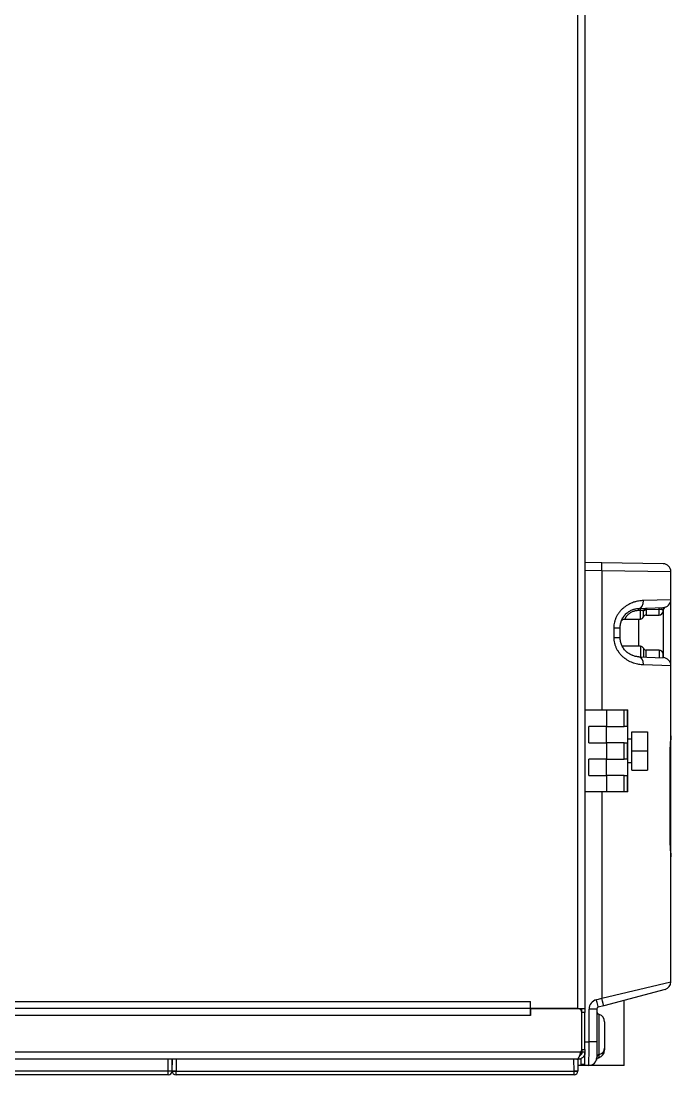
# Model space of a CAD drawing. Header units: millimetres. Extents: x -36 to 4467, y 2 to 3322.
# Drawn here: x 1748.8 to 1915.3, y 1397.3 to 1667.6 of the extents above; entities that cross this region are included whole.
import ezdxf

# ---------------------------------------------------------------- set-up
doc = ezdxf.new("R2010")
doc.units = ezdxf.units.MM

msp = doc.modelspace()

# ---------------------------------------------------------------- linework, layer by layer
for p, q in [((1893.27, 1906.07), (1893.27, 1414.35)), ((1891.47, 1414.35), (1891.47, 1904.94)), ((1897.59, 1528.72), (1893.27, 1528.8)), ((1913.31, 1528.45), (1897.59, 1528.72)), ((1893.27, 1526.8), (1897.59, 1526.72)), ((1897.59, 1526.72), (1915.27, 1526.45)), ((1897.59, 1526.72), (1897.59, 1490.95)), ((1915.27, 1519.23), (1915.27, 1526.45)), ((1915.27, 1519.23), (1908.25, 1519.01)), ((1915.27, 1502.41), (1915.27, 1519.23)), ((1907.1, 1517.01), (1913.34, 1517.23)), ((1912.27, 1516.72), (1908.94, 1516.63)), ((1912.27, 1515.3), (1912.27, 1516.72)), ((1913.27, 1516.3), (1913.27, 1516.4)), ((1913.34, 1516.77), (1913.34, 1504.36)), ((1907.1, 1507.3), (1907.1, 1514.28)), ((1908.94, 1515.3), (1912.27, 1515.3)), ((1900.65, 1512.01), (1902.27, 1512.01)), ((1900.65, 1512.01), (1900.65, 1509.58)), ((1902.27, 1509.58), (1902.27, 1512.01)), ((1900.65, 1509.58), (1902.27, 1509.58)), ((1907.52, 1507.3), (1902.84, 1507.3)), ((1907.52, 1507.3), (1907.52, 1504.57)), ((1908.23, 1506.8), (1908.23, 1504.54)), ((1912.27, 1506.3), (1908.94, 1506.3)), ((1908.94, 1504.52), (1908.94, 1506.3)), ((1912.27, 1506.3), (1912.27, 1504.4)), ((1907.1, 1504.58), (1913.34, 1504.36)), ((1913.27, 1504.37), (1913.27, 1505.3)), ((1908.25, 1502.58), (1915.27, 1502.37)), ((1915.27, 1484.34), (1915.27, 1502.37)), ((1893.27, 1490.95), (1898.77, 1490.95)), ((1898.77, 1490.95), (1903.27, 1490.95)), ((1898.77, 1490.95), (1898.77, 1486.75)), ((1903.27, 1490.95), (1904.08, 1490.95)), ((1903.27, 1486.75), (1903.27, 1490.95)), ((1904.08, 1490.95), (1904.27, 1490.95)), ((1904.08, 1490.95), (1904.08, 1486.75)), ((1904.27, 1469.95), (1904.27, 1490.95)), ((1894.27, 1482.55), (1894.27, 1486.75)), ((1898.77, 1486.75), (1894.27, 1486.75)), ((1898.77, 1486.75), (1903.27, 1486.75)), ((1898.77, 1482.55), (1898.77, 1486.75)), ((1904.08, 1486.75), (1903.27, 1486.75)), ((1905.27, 1485.34), (1909.27, 1485.34)), ((1905.27, 1480.45), (1905.27, 1485.34)), ((1909.27, 1485.34), (1909.27, 1480.45)), ((1915.27, 1479.7), (1915.27, 1484.34)), ((1894.27, 1482.55), (1898.77, 1482.55)), ((1903.27, 1482.55), (1898.77, 1482.55)), ((1898.77, 1482.55), (1898.77, 1478.35)), ((1903.27, 1478.35), (1903.27, 1482.55)), ((1903.27, 1482.55), (1904.08, 1482.55)), ((1904.08, 1482.55), (1904.08, 1478.35)), ((1905.27, 1483.45), (1904.27, 1483.45)), ((1905.27, 1475.55), (1905.27, 1480.45)), ((1905.27, 1480.45), (1909.27, 1480.45)), ((1909.27, 1480.45), (1909.27, 1475.55)), ((1915.1, 1479.69), (1915.05, 1479.69)), ((1915.05, 1479.69), (1915.05, 1457.9)), ((1915.1, 1457.9), (1915.1, 1479.69)), ((1915.27, 1457.9), (1915.27, 1479.7)), ((1898.77, 1478.35), (1894.27, 1478.35)), ((1894.27, 1474.15), (1894.27, 1478.35)), ((1898.77, 1478.35), (1903.27, 1478.35)), ((1898.77, 1474.15), (1898.77, 1478.35)), ((1904.08, 1478.35), (1903.27, 1478.35)), ((1904.27, 1477.45), (1905.27, 1477.45)), ((1894.27, 1474.15), (1898.77, 1474.15)), ((1898.77, 1474.15), (1898.77, 1469.95)), ((1903.27, 1474.15), (1898.77, 1474.15)), ((1903.27, 1469.95), (1903.27, 1474.15)), ((1903.27, 1474.15), (1904.08, 1474.15)), ((1904.08, 1474.15), (1904.08, 1469.95)), ((1905.27, 1475.55), (1909.27, 1475.55)), ((1898.77, 1469.95), (1893.27, 1469.95)), ((1897.59, 1469.95), (1897.59, 1417.01)), ((1903.27, 1469.95), (1898.77, 1469.95)), ((1904.08, 1469.95), (1903.27, 1469.95)), ((1904.27, 1469.95), (1904.08, 1469.95)), ((1915.1, 1457.9), (1915.05, 1457.9)), ((1915.27, 1453.25), (1915.27, 1457.9)), ((1915.27, 1421.23), (1915.27, 1453.25)), ((1897.59, 1417.01), (1915.27, 1421.23)), ((1913.79, 1419.29), (1898.07, 1415.08)), ((1896.16, 1416.63), (1897.59, 1417.01)), ((1903.27, 1399.8), (1903.27, 1416.48)), ((1879.27, 1414.35), (1279.27, 1414.35)), ((1879.27, 1414.35), (1280.07, 1414.35)), ((1281.12, 1416.15), (1879.27, 1416.15)), ((1879.27, 1414.35), (1879.27, 1416.15)), ((1879.27, 1416.15), (1879.27, 1416.15)), ((1879.27, 1414.35), (1879.27, 1416.15)), ((1891.47, 1414.35), (1879.27, 1414.35)), ((1879.27, 1414.35), (1879.27, 1412.55)), ((1879.27, 1412.55), (1879.27, 1414.35)), ((1879.27, 1414.35), (1891.47, 1414.35)), ((1891.47, 1414.35), (1893.27, 1414.35)), ((1892.47, 1413.35), (1892.47, 1414.35)), ((1893.27, 1414.35), (1893.27, 1413.35)), ((1896.27, 1414.22), (1894.31, 1414.22)), ((1894.31, 1405.8), (1894.31, 1414.22)), ((1896.27, 1414.22), (1896.27, 1405.8)), ((1898.07, 1415.08), (1896.64, 1414.7)), ((1879.27, 1412.55), (1279.27, 1412.55)), ((1879.27, 1412.55), (1879.27, 1412.55)), ((1892.47, 1403.87), (1892.47, 1413.35)), ((1893.27, 1413.35), (1892.47, 1413.35)), ((1892.47, 1403.87), (1892.47, 1413.35)), ((1893.27, 1403.87), (1893.27, 1413.35)), ((1896.94, 1402.59), (1896.94, 1412.85)), ((1898.27, 1410.97), (1898.27, 1404.19)), ((1893.27, 1405.8), (1894.31, 1405.8)), ((1896.27, 1405.8), (1894.31, 1405.8)), ((1896.27, 1405.8), (1896.27, 1401.8)), ((1892.13, 1403.15), (1279.27, 1403.15)), ((1892.47, 1403.87), (1892.13, 1403.15)), ((1892.27, 1402.58), (1892.27, 1403.28)), ((1892.47, 1404.06), (1892.47, 1404.15)), ((1892.47, 1404.15), (1892.47, 1404.15)), ((1892.47, 1403.87), (1892.47, 1403.15)), ((1892.47, 1403.87), (1893.27, 1403.87)), ((1893.27, 1403.87), (1893.27, 1403.15)), ((1893.27, 1399.8), (1893.27, 1403.11)), ((1891.22, 1401.35), (1279.27, 1401.35)), ((1786.47, 1401.35), (1279.28, 1401.35)), ((1786.47, 1398.35), (1786.47, 1401.35)), ((1787.47, 1398.35), (1787.52, 1401.35)), ((1787.47, 1398.35), (1787.47, 1401.35)), ((1788.52, 1401.35), (1788.47, 1398.35)), ((1890.47, 1398.35), (1890.42, 1401.35)), ((1891.22, 1401.35), (1891.47, 1401.35)), ((1891.25, 1401.35), (1891.22, 1401.35)), ((1891.42, 1401.35), (1891.47, 1398.35)), ((1891.47, 1401.35), (1891.47, 1401.55)), ((1891.47, 1401.35), (1891.47, 1398.35)), ((1892.27, 1400.05), (1892.27, 1401.54)), ((1892.88, 1402.05), (1893.27, 1402.05)), ((1786.47, 1398.35), (1260.47, 1398.35)), ((1787.47, 1398.35), (1786.47, 1398.35)), ((1786.47, 1397.35), (1786.47, 1398.35)), ((1787.47, 1398.35), (1788.47, 1398.35)), ((1788.47, 1397.35), (1788.47, 1398.35)), ((1788.47, 1398.35), (1788.47, 1398.35)), ((1788.47, 1398.35), (1890.47, 1398.35)), ((1890.47, 1398.35), (1891.47, 1398.35)), ((1890.47, 1397.35), (1890.47, 1398.35)), ((1890.47, 1398.35), (1890.47, 1398.35)), ((1893.27, 1399.8), (1891.47, 1399.8)), ((1893.27, 1400.05), (1892.27, 1400.05)), ((1894.27, 1399.8), (1893.27, 1399.8)), ((1903.27, 1399.8), (1894.39, 1399.8)), ((1786.47, 1397.35), (1260.47, 1397.35)), ((1890.47, 1397.35), (1788.47, 1397.35))]:
    msp.add_line(p, q)
for centre, radius, start, end in [((1913.27, 1526.45), 2, 0, 89), ((1913.27, 1519.23), 2, 272, 0), ((1914.27, 1516.4), 1, 109.4712, 180), ((1908.94, 1514.55), 0.75, 90.34, 158.6873), ((1912.27, 1516.3), 1, 270, 0), ((1907.52, 1506.55), 0.75, 19.4712, 90), ((1908.94, 1507.05), 0.75, 199.4712, 270), ((1912.27, 1505.3), 1, 0, 90), ((1913.27, 1502.37), 2, 0, 88), ((1913.27, 1421.23), 2, 285, 0), ((1896.81, 1414.22), 2.5, 105, 180), ((1891.47, 1413.35), 1, 0, 90), ((1896.77, 1414.22), 0.5, 105, 180), ((1897.27, 1413.8), 1, 180, 250.5288), ((1896.27, 1410.97), 2, 0, 70.5288), ((1891.47, 1403.76), 1, 307.6985, 323.1288), ((1890.47, 1404.15), 2, 326.1164, 350.6344), ((1894.27, 1401.8), 2, 270, 0), ((1786.47, 1398.35), 1, 270, 0), ((1788.47, 1398.35), 1, 180, 270), ((1890.47, 1398.35), 1, 270, 0), ((1890.47, 1398.35), 1, 270, 0)]:
    msp.add_arc(centre, radius, start, end)
at = {"extrusion": (-1.23267e-06, -3.48653e-06, 1)}
msp.add_arc((1897.1, 1400.8, -0.01), 1, 106.099, 157.7701, dxfattribs=at)
for centre, major_axis, ratio, start_param, end_param in [((1897.55, 1526.72), (-0.03, -2), 0.01745, 1.571101, 3.141593), ((1907.03, 1519.01), (-0.07, 2), 0.609498, 3.141593, 4.691108), ((1907.13, 1516.01), (-0.035, 0.999), 0.017803, 5.186658, 6.283185), ((1907.52, 1516.03), (-0.035, 0.999), 0.017802, 5.183595, 6.283185), ((1912.27, 1516.19), (0.035, -0.999), 0.021599, 2.124713, 3.141593), ((1913.38, 1516.23), (0.035, -0.999), 0.613961, 3.141593, 4.201672), ((1907.52, 1515.05), (-0.748, -0.057), 1, 1.493716, 2.761407), ((1907.03, 1502.58), (-0.07, -2), 0.609498, 1.592077, 3.141593), ((1896.13, 1416.63), (0.52, -1.93), 0.016858, 0, 1.566279), ((1897.55, 1417.01), (0.52, -1.93), 0.016858, 0, 1.566279), ((1894.27, 1405.8), (0, 6), 0.005817, 3.141593, 4.712389), ((1896.27, 1403.68), (2, 0), 1, 4.992851, 6.283162), ((1896.27, 1404.19), (2, 0), 0.846154, 5.052226, 6.283185), ((1897.27, 1401.8), (-1, 0), 0.84617, 5.052231, 6.28319), ((1788.47, 1398.34), (-1, 0.009), 0.008726, 4.712617, 6.283109), ((1890.47, 1398.34), (1, 0.009), 0.008726, 0.000076, 1.570568)]:
    msp.add_ellipse(centre, major_axis=major_axis, ratio=ratio, start_param=start_param, end_param=end_param)
for points, knots in [([(1908.25, 1519.01), (1908.05, 1519), (1907.84, 1518.99), (1907.43, 1518.95), (1907.22, 1518.92), (1906.8, 1518.85), (1906.59, 1518.8), (1906.27, 1518.72), (1906.16, 1518.69), (1905.94, 1518.63), (1905.84, 1518.6), (1905.51, 1518.49), (1905.3, 1518.41), (1904.88, 1518.22), (1904.67, 1518.12), (1904.26, 1517.9), (1904.05, 1517.78), (1903.75, 1517.58), (1903.65, 1517.51), (1903.45, 1517.37), (1903.35, 1517.3), (1903.06, 1517.07), (1902.88, 1516.9), (1902.61, 1516.64), (1902.53, 1516.56), (1902.4, 1516.42), (1902.36, 1516.37), (1902.28, 1516.28), (1902.23, 1516.23), (1902.03, 1515.99), (1901.88, 1515.79), (1901.61, 1515.37), (1901.48, 1515.16), (1901.31, 1514.82), (1901.25, 1514.71), (1901.18, 1514.54), (1901.14, 1514.45), (1901.1, 1514.36), (1901.08, 1514.3), (1901.07, 1514.27), (1900.97, 1514), (1900.89, 1513.76), (1900.77, 1513.27), (1900.72, 1513.02), (1900.66, 1512.52), (1900.65, 1512.27), (1900.65, 1512.01)], [0, 0, 0, 0, 0.0625, 0.0625, 0.125, 0.125, 0.1875, 0.1875, 0.21875, 0.21875, 0.25, 0.25, 0.3125, 0.3125, 0.375, 0.375, 0.4375, 0.4375, 0.46875, 0.46875, 0.5, 0.5, 0.5625, 0.5625, 0.59375, 0.59375, 0.609375, 0.609375, 0.625, 0.625, 0.6875, 0.6875, 0.75, 0.75, 0.78125, 0.78125, 0.796875, 0.804688, 0.804688, 0.8125, 0.8125, 0.875, 0.875, 0.9375, 0.9375, 1, 1, 1, 1]), ([(1902.27, 1512.01), (1902.27, 1512.1), (1902.27, 1512.19), (1902.28, 1512.37), (1902.29, 1512.46), (1902.32, 1512.73), (1902.35, 1512.9), (1902.42, 1513.25), (1902.47, 1513.42), (1902.54, 1513.63), (1902.55, 1513.67), (1902.58, 1513.76), (1902.63, 1513.88), (1902.68, 1514), (1902.79, 1514.24), (1902.87, 1514.4), (1903.05, 1514.7), (1903.15, 1514.84), (1903.27, 1515.02), (1903.3, 1515.05), (1903.35, 1515.12), (1903.44, 1515.22), (1903.52, 1515.32), (1903.69, 1515.51), (1903.81, 1515.63), (1903.97, 1515.77), (1904, 1515.8), (1904.07, 1515.85), (1904.1, 1515.88), (1904.19, 1515.96), (1904.26, 1516.01), (1904.46, 1516.15), (1904.59, 1516.24), (1904.86, 1516.4), (1904.99, 1516.47), (1905.26, 1516.6), (1905.4, 1516.65), (1905.61, 1516.73), (1905.68, 1516.75), (1905.81, 1516.8), (1905.88, 1516.82), (1906.08, 1516.87), (1906.21, 1516.9), (1906.47, 1516.95), (1906.6, 1516.97), (1906.85, 1517), (1906.98, 1517.01), (1907.1, 1517.01)], [0, 0, 0, 0, 0.03125, 0.03125, 0.0625, 0.0625, 0.125, 0.125, 0.1875, 0.1875, 0.203125, 0.203125, 0.21875, 0.25, 0.25, 0.3125, 0.3125, 0.375, 0.375, 0.390625, 0.390625, 0.40625, 0.4375, 0.4375, 0.5, 0.5, 0.515625, 0.515625, 0.53125, 0.53125, 0.5625, 0.5625, 0.625, 0.625, 0.6875, 0.6875, 0.75, 0.75, 0.78125, 0.78125, 0.8125, 0.8125, 0.875, 0.875, 0.9375, 0.9375, 1, 1, 1, 1]), ([(1907.13, 1516.47), (1907, 1516.47), (1906.86, 1516.46), (1906.6, 1516.43), (1906.47, 1516.41), (1906.2, 1516.36), (1906.07, 1516.33), (1905.91, 1516.28), (1905.88, 1516.27), (1905.82, 1516.25), (1905.79, 1516.24), (1905.69, 1516.21), (1905.63, 1516.19), (1905.44, 1516.12), (1905.33, 1516.07), (1905.09, 1515.96), (1904.98, 1515.9), (1904.85, 1515.82), (1904.82, 1515.8), (1904.77, 1515.77), (1904.69, 1515.72), (1904.62, 1515.66), (1904.47, 1515.56), (1904.38, 1515.49), (1904.26, 1515.38), (1904.22, 1515.34), (1904.16, 1515.28), (1904.14, 1515.26), (1904.11, 1515.23), (1904.02, 1515.14), (1903.94, 1515.05), (1903.86, 1514.94), (1903.83, 1514.91), (1903.79, 1514.84), (1903.77, 1514.81), (1903.7, 1514.72), (1903.67, 1514.66), (1903.61, 1514.56), (1903.58, 1514.51), (1903.56, 1514.46), (1903.55, 1514.45), (1903.55, 1514.44), (1903.54, 1514.43), (1903.53, 1514.4), (1903.52, 1514.39), (1903.5, 1514.35), (1903.49, 1514.33), (1903.48, 1514.3), (1903.48, 1514.29), (1903.48, 1514.29)], [0, 0, 0, 0, 0.062687, 0.062687, 0.125374, 0.125374, 0.188061, 0.188061, 0.203733, 0.203733, 0.219405, 0.219405, 0.250748, 0.250748, 0.313435, 0.313435, 0.376122, 0.376122, 0.391794, 0.391794, 0.407466, 0.438809, 0.438809, 0.501496, 0.501496, 0.53284, 0.53284, 0.548512, 0.548512, 0.564183, 0.62687, 0.62687, 0.658214, 0.658214, 0.689557, 0.689557, 0.752244, 0.752244, 0.814931, 0.814931, 0.830603, 0.830603, 0.846275, 0.846275, 0.877618, 0.877618, 0.940305, 0.940305, 1, 1, 1, 1]), ([(1907.52, 1514.3), (1907.52, 1514.3), (1907.52, 1514.31), (1907.52, 1514.36), (1907.52, 1514.4), (1907.52, 1514.46), (1907.52, 1514.47), (1907.52, 1514.5), (1907.52, 1514.52), (1907.52, 1514.56), (1907.52, 1514.6), (1907.52, 1514.71), (1907.52, 1514.79), (1907.52, 1514.93), (1907.52, 1514.98), (1907.52, 1515.06), (1907.52, 1515.09), (1907.52, 1515.15), (1907.52, 1515.17), (1907.52, 1515.32), (1907.52, 1515.45), (1907.52, 1515.71), (1907.52, 1515.86), (1907.52, 1516.04), (1907.52, 1516.08), (1907.52, 1516.16), (1907.52, 1516.2), (1907.52, 1516.32), (1907.52, 1516.4), (1907.52, 1516.48)], [0, 0, 0, 0, 0.124585, 0.124585, 0.249644, 0.249644, 0.280909, 0.280909, 0.312174, 0.312174, 0.374703, 0.374703, 0.499763, 0.499763, 0.562292, 0.562292, 0.593557, 0.593557, 0.624822, 0.624822, 0.749881, 0.749881, 0.874941, 0.874941, 0.906205, 0.906205, 0.93747, 0.93747, 1, 1, 1, 1]), ([(1908.23, 1516.28), (1908.22, 1516.29), (1908.21, 1516.31), (1908.18, 1516.34), (1908.17, 1516.35), (1908.14, 1516.37), (1908.13, 1516.38), (1908.11, 1516.39), (1908.1, 1516.4), (1908.07, 1516.42), (1908.04, 1516.43), (1907.99, 1516.44), (1907.98, 1516.45), (1907.95, 1516.45), (1907.93, 1516.46), (1907.87, 1516.47), (1907.83, 1516.47), (1907.78, 1516.48), (1907.77, 1516.48), (1907.75, 1516.48), (1907.74, 1516.48), (1907.71, 1516.48), (1907.66, 1516.48), (1907.62, 1516.48), (1907.58, 1516.48), (1907.57, 1516.48), (1907.55, 1516.48), (1907.53, 1516.48), (1907.52, 1516.48)], [0, 0, 0, 0, 0.125, 0.125, 0.25, 0.25, 0.3125, 0.3125, 0.375, 0.375, 0.5, 0.5, 0.5625, 0.5625, 0.625, 0.625, 0.75, 0.75, 0.78125, 0.78125, 0.8125, 0.8125, 0.875, 0.9375, 0.9375, 0.96875, 0.96875, 1, 1, 1, 1]), ([(1908.23, 1516.28), (1908.24, 1516.34), (1908.25, 1516.39), (1908.29, 1516.51), (1908.32, 1516.56), (1908.34, 1516.61)], [0, 0, 0, 0, 0.5, 0.5, 1, 1, 1, 1]), ([(1908.91, 1516.56), (1908.84, 1516.56), (1908.76, 1516.55), (1908.62, 1516.53), (1908.55, 1516.51), (1908.43, 1516.46), (1908.38, 1516.42), (1908.29, 1516.36), (1908.25, 1516.32), (1908.23, 1516.28)], [0, 0, 0, 0, 0.25, 0.25, 0.5, 0.5, 0.75, 0.75, 1, 1, 1, 1]), ([(1908.34, 1516.61), (1908.36, 1516.65), (1908.41, 1516.71), (1908.46, 1516.77), (1908.5, 1516.82), (1908.51, 1516.83), (1908.54, 1516.86), (1908.55, 1516.87), (1908.6, 1516.91), (1908.66, 1516.95), (1908.72, 1516.99), (1908.77, 1517.01), (1908.79, 1517.02), (1908.83, 1517.03), (1908.84, 1517.04), (1908.89, 1517.05), (1908.93, 1517.06), (1908.98, 1517.07), (1909.01, 1517.08), (1909.03, 1517.08), (1909.05, 1517.08), (1909.06, 1517.08), (1909.07, 1517.08)], [0, 0, 0, 0, 0.125, 0.25, 0.25, 0.3125, 0.3125, 0.375, 0.375, 0.5, 0.625, 0.625, 0.6875, 0.6875, 0.75, 0.75, 0.875, 0.875, 0.9375, 0.96875, 0.96875, 1, 1, 1, 1]), ([(1908.34, 1516.61), (1908.37, 1516.63), (1908.41, 1516.65), (1908.5, 1516.67), (1908.54, 1516.68), (1908.65, 1516.68), (1908.7, 1516.68), (1908.82, 1516.67), (1908.88, 1516.65), (1908.94, 1516.64)], [0, 0, 0, 0, 0.25, 0.25, 0.5, 0.5, 0.75, 0.75, 1, 1, 1, 1]), ([(1908.94, 1516.65), (1908.94, 1516.65), (1908.93, 1516.65), (1908.93, 1516.65), (1908.92, 1516.65), (1908.91, 1516.64), (1908.91, 1516.64), (1908.9, 1516.63), (1908.89, 1516.63), (1908.88, 1516.62), (1908.88, 1516.62), (1908.88, 1516.61), (1908.88, 1516.61), (1908.87, 1516.6), (1908.87, 1516.6), (1908.87, 1516.58), (1908.87, 1516.58), (1908.88, 1516.57), (1908.88, 1516.56), (1908.89, 1516.55), (1908.9, 1516.55), (1908.9, 1516.55)], [0, 0, 0, 0, 0.0625, 0.0625, 0.125, 0.125, 0.25, 0.25, 0.375, 0.375, 0.4375, 0.4375, 0.5, 0.5, 0.625, 0.625, 0.75, 0.75, 0.875, 0.875, 1, 1, 1, 1]), ([(1908.94, 1516.56), (1908.94, 1516.46), (1908.94, 1516.36), (1908.94, 1516.19), (1908.94, 1516.11), (1908.94, 1515.99), (1908.94, 1515.95), (1908.94, 1515.9), (1908.94, 1515.88), (1908.94, 1515.84), (1908.94, 1515.83), (1908.94, 1515.74), (1908.94, 1515.68), (1908.94, 1515.57), (1908.94, 1515.53), (1908.94, 1515.46), (1908.94, 1515.45), (1908.94, 1515.42), (1908.94, 1515.41), (1908.94, 1515.39), (1908.94, 1515.39), (1908.94, 1515.35), (1908.94, 1515.31), (1908.94, 1515.3), (1908.94, 1515.3)], [0, 0, 0, 0, 0.125375, 0.125375, 0.25075, 0.25075, 0.313438, 0.313438, 0.344782, 0.344782, 0.376125, 0.376125, 0.501501, 0.501501, 0.626876, 0.626876, 0.689563, 0.689563, 0.720907, 0.720907, 0.752251, 0.752251, 0.877626, 1, 1, 1, 1]), ([(1909.07, 1517.08), (1909.07, 1517.08), (1909.07, 1517.08), (1909.06, 1517.08), (1909.06, 1517.08), (1909.06, 1517.08), (1909.05, 1517.07), (1909.04, 1517.07), (1909.03, 1517.05), (1909.02, 1517.03), (1909.01, 1517), (1909.01, 1516.98), (1909, 1516.95), (1909, 1516.94), (1908.99, 1516.92), (1908.99, 1516.91), (1908.98, 1516.88), (1908.98, 1516.85), (1908.97, 1516.8), (1908.97, 1516.77), (1908.96, 1516.7), (1908.96, 1516.67), (1908.95, 1516.64)], [0, 0, 0, 0, 0.03125, 0.03125, 0.0625, 0.0625, 0.125, 0.125, 0.25, 0.375, 0.375, 0.5, 0.5, 0.5625, 0.5625, 0.625, 0.625, 0.75, 0.75, 0.875, 0.875, 1, 1, 1, 1]), ([(1912.82, 1516.7), (1912.79, 1516.71), (1912.75, 1516.71), (1912.68, 1516.72), (1912.66, 1516.72), (1912.62, 1516.72), (1912.59, 1516.72), (1912.52, 1516.72), (1912.47, 1516.72), (1912.4, 1516.72), (1912.37, 1516.72), (1912.32, 1516.72), (1912.3, 1516.72), (1912.27, 1516.72)], [0, 0, 0, 0, 0.25, 0.25, 0.375, 0.375, 0.5, 0.5, 0.75, 0.75, 0.875, 0.875, 1, 1, 1, 1]), ([(1913.27, 1516.4), (1913.27, 1516.41), (1913.27, 1516.43), (1913.27, 1516.46), (1913.27, 1516.47), (1913.26, 1516.51), (1913.26, 1516.52), (1913.25, 1516.55), (1913.25, 1516.56), (1913.24, 1516.57), (1913.23, 1516.58), (1913.22, 1516.61), (1913.2, 1516.62), (1913.16, 1516.64), (1913.13, 1516.65), (1913.08, 1516.66), (1913.07, 1516.67), (1913.03, 1516.67), (1913, 1516.68), (1912.97, 1516.68), (1912.96, 1516.68), (1912.93, 1516.69), (1912.89, 1516.69), (1912.85, 1516.7), (1912.82, 1516.7)], [0, 0, 0, 0, 0.125, 0.125, 0.25, 0.25, 0.375, 0.375, 0.4375, 0.4375, 0.5, 0.5, 0.625, 0.625, 0.75, 0.75, 0.8125, 0.8125, 0.875, 0.875, 0.90625, 0.90625, 0.9375, 1, 1, 1, 1]), ([(1902.54, 1513.62), (1902.54, 1513.61), (1902.54, 1513.61), (1902.54, 1513.62), (1902.54, 1513.62), (1902.54, 1513.62), (1902.54, 1513.63), (1902.55, 1513.66), (1902.57, 1513.72), (1902.63, 1513.82), (1902.75, 1513.99), (1902.96, 1514.17), (1903.23, 1514.28), (1903.41, 1514.28), (1903.48, 1514.28)], [0, 0, 0, 0, 0.031198, 0.058498, 0.067184, 0.072692, 0.078691, 0.093906, 0.133172, 0.216439, 0.363439, 0.59018, 0.842538, 1, 1, 1, 1]), ([(1908.23, 1514.8), (1908.23, 1514.8), (1908.23, 1514.81), (1908.23, 1514.86), (1908.23, 1514.9), (1908.23, 1514.91), (1908.23, 1514.93), (1908.23, 1514.94), (1908.23, 1514.97), (1908.23, 1515), (1908.23, 1515.07), (1908.23, 1515.12), (1908.23, 1515.25), (1908.23, 1515.32), (1908.23, 1515.42), (1908.23, 1515.44), (1908.23, 1515.48), (1908.23, 1515.5), (1908.23, 1515.57), (1908.23, 1515.61), (1908.23, 1515.75), (1908.23, 1515.85), (1908.23, 1516.05), (1908.23, 1516.16), (1908.23, 1516.28)], [0, 0, 0, 0, 0.119994, 0.245709, 0.245709, 0.277138, 0.277138, 0.308566, 0.308566, 0.371424, 0.371424, 0.497139, 0.497139, 0.622854, 0.622854, 0.654283, 0.654283, 0.685712, 0.685712, 0.74857, 0.74857, 0.874285, 0.874285, 1, 1, 1, 1]), ([(1900.65, 1509.58), (1900.65, 1509.32), (1900.66, 1509.07), (1900.73, 1508.57), (1900.77, 1508.32), (1900.84, 1508.04), (1900.85, 1508.01), (1900.86, 1507.95), (1900.87, 1507.92), (1900.9, 1507.82), (1900.95, 1507.64), (1901.02, 1507.46), (1901.15, 1507.11), (1901.25, 1506.88), (1901.48, 1506.44), (1901.61, 1506.22), (1901.78, 1505.96), (1901.82, 1505.91), (1901.87, 1505.83), (1901.89, 1505.8), (1901.93, 1505.75), (1902.02, 1505.63), (1902.12, 1505.5), (1902.36, 1505.22), (1902.53, 1505.04), (1902.88, 1504.69), (1903.06, 1504.53), (1903.3, 1504.34), (1903.35, 1504.3), (1903.45, 1504.23), (1903.5, 1504.19), (1903.65, 1504.08), (1903.75, 1504.01), (1904.05, 1503.82), (1904.25, 1503.69), (1904.67, 1503.47), (1904.88, 1503.37), (1905.19, 1503.23), (1905.35, 1503.17), (1905.52, 1503.11), (1905.62, 1503.07), (1905.68, 1503.05), (1905.95, 1502.96), (1906.16, 1502.9), (1906.59, 1502.79), (1906.8, 1502.75), (1907.22, 1502.67), (1907.43, 1502.65), (1907.74, 1502.61), (1907.84, 1502.61), (1908.05, 1502.59), (1908.15, 1502.59), (1908.25, 1502.58)], [0, 0, 0, 0, 0.0625, 0.0625, 0.125, 0.125, 0.132813, 0.132813, 0.140625, 0.140625, 0.15625, 0.1875, 0.1875, 0.25, 0.25, 0.3125, 0.3125, 0.328125, 0.328125, 0.335938, 0.335938, 0.34375, 0.375, 0.375, 0.4375, 0.4375, 0.5, 0.5, 0.515625, 0.515625, 0.53125, 0.53125, 0.5625, 0.5625, 0.625, 0.625, 0.6875, 0.6875, 0.71875, 0.734375, 0.734375, 0.75, 0.75, 0.8125, 0.8125, 0.875, 0.875, 0.9375, 0.9375, 0.96875, 0.96875, 1, 1, 1, 1]), ([(1907.1, 1504.58), (1907.04, 1504.58), (1906.98, 1504.59), (1906.85, 1504.6), (1906.79, 1504.6), (1906.6, 1504.62), (1906.47, 1504.64), (1906.21, 1504.69), (1906.08, 1504.72), (1905.81, 1504.8), (1905.68, 1504.84), (1905.51, 1504.9), (1905.47, 1504.92), (1905.4, 1504.94), (1905.37, 1504.96), (1905.26, 1505), (1905.2, 1505.03), (1904.99, 1505.13), (1904.86, 1505.2), (1904.59, 1505.36), (1904.45, 1505.45), (1904.26, 1505.59), (1904.19, 1505.64), (1904.1, 1505.72), (1904.06, 1505.74), (1904, 1505.8), (1903.84, 1505.94), (1903.69, 1506.08), (1903.46, 1506.34), (1903.36, 1506.47), (1903.2, 1506.68), (1903.15, 1506.75), (1903.08, 1506.86), (1903.05, 1506.89), (1903.01, 1506.97), (1902.99, 1507.01), (1902.87, 1507.2), (1902.79, 1507.35), (1902.65, 1507.67), (1902.58, 1507.83), (1902.5, 1508.09), (1902.47, 1508.17), (1902.44, 1508.3), (1902.43, 1508.34), (1902.41, 1508.43), (1902.4, 1508.47), (1902.35, 1508.69), (1902.32, 1508.87), (1902.28, 1509.22), (1902.27, 1509.4), (1902.27, 1509.58)], [0, 0, 0, 0, 0.03125, 0.03125, 0.0625, 0.0625, 0.125, 0.125, 0.1875, 0.1875, 0.25, 0.25, 0.265625, 0.265625, 0.28125, 0.28125, 0.3125, 0.3125, 0.375, 0.375, 0.4375, 0.4375, 0.46875, 0.46875, 0.484375, 0.484375, 0.5, 0.5625, 0.5625, 0.625, 0.625, 0.65625, 0.65625, 0.671875, 0.671875, 0.6875, 0.6875, 0.75, 0.75, 0.8125, 0.8125, 0.84375, 0.84375, 0.859375, 0.859375, 0.875, 0.875, 0.9375, 0.9375, 1, 1, 1, 1]), ([(1915.27, 1484.34), (1915.27, 1484.28), (1915.27, 1484.21), (1915.27, 1484.11), (1915.27, 1484.07), (1915.27, 1484), (1915.26, 1483.96), (1915.26, 1483.78), (1915.25, 1483.63), (1915.24, 1483.42), (1915.23, 1483.38), (1915.23, 1483.29), (1915.22, 1483.16), (1915.21, 1483.03), (1915.19, 1482.76), (1915.17, 1482.57), (1915.15, 1482.18), (1915.13, 1481.97), (1915.11, 1481.7), (1915.11, 1481.65), (1915.1, 1481.54), (1915.1, 1481.37), (1915.09, 1481.21), (1915.07, 1480.87), (1915.06, 1480.64), (1915.06, 1480.34), (1915.06, 1480.29), (1915.05, 1480.17), (1915.05, 1480.11), (1915.05, 1479.93), (1915.05, 1479.81), (1915.05, 1479.69)], [0, 0, 0, 0, 0.0625, 0.0625, 0.09375, 0.09375, 0.125, 0.125, 0.25, 0.25, 0.28125, 0.28125, 0.3125, 0.375, 0.375, 0.5, 0.5, 0.625, 0.625, 0.65625, 0.65625, 0.6875, 0.75, 0.75, 0.875, 0.875, 0.90625, 0.90625, 0.9375, 0.9375, 1, 1, 1, 1]), ([(1915.1, 1479.69), (1915.1, 1479.74), (1915.1, 1480.28), (1915.13, 1481.34), (1915.21, 1482.82), (1915.29, 1483.77), (1915.27, 1484.3), (1915.27, 1484.35)], [0, 0, 0, 0, 0.027444, 0.306128, 0.606476, 0.960225, 1, 1, 1, 1]), ([(1915.05, 1457.9), (1915.05, 1457.66), (1915.05, 1457.43), (1915.06, 1456.96), (1915.07, 1456.73), (1915.08, 1456.45), (1915.09, 1456.36), (1915.09, 1456.28), (1915.1, 1456.22), (1915.1, 1456.2), (1915.1, 1456.06), (1915.11, 1455.95), (1915.13, 1455.63), (1915.15, 1455.42), (1915.17, 1455.03), (1915.19, 1454.84), (1915.2, 1454.61), (1915.21, 1454.56), (1915.21, 1454.47), (1915.22, 1454.43), (1915.23, 1454.3), (1915.23, 1454.21), (1915.25, 1453.97), (1915.26, 1453.81), (1915.27, 1453.52), (1915.27, 1453.38), (1915.27, 1453.25)], [0, 0, 0, 0, 0.125, 0.125, 0.25, 0.25, 0.28125, 0.296875, 0.296875, 0.3125, 0.3125, 0.375, 0.375, 0.5, 0.5, 0.625, 0.625, 0.65625, 0.65625, 0.6875, 0.6875, 0.75, 0.75, 0.875, 0.875, 1, 1, 1, 1]), ([(1915.27, 1453.26), (1915.27, 1453.34), (1915.28, 1453.89), (1915.21, 1454.87), (1915.13, 1456.33), (1915.1, 1457.35), (1915.1, 1457.86), (1915.1, 1457.9)], [0, 0, 0, 0, 0.058655, 0.417105, 0.708875, 0.976736, 1, 1, 1, 1]), ([(1892.13, 1403.15), (1892.09, 1403.03), (1892.06, 1402.92), (1892, 1402.76), (1891.98, 1402.71), (1891.96, 1402.63), (1891.95, 1402.6), (1891.93, 1402.55), (1891.92, 1402.52), (1891.87, 1402.39), (1891.84, 1402.29), (1891.78, 1402.15), (1891.76, 1402.1), (1891.74, 1402.03), (1891.73, 1402.01), (1891.71, 1401.97), (1891.7, 1401.95), (1891.65, 1401.85), (1891.62, 1401.77), (1891.56, 1401.67), (1891.54, 1401.64), (1891.51, 1401.6), (1891.5, 1401.58), (1891.49, 1401.56), (1891.48, 1401.54), (1891.43, 1401.48), (1891.39, 1401.44), (1891.34, 1401.4), (1891.32, 1401.38), (1891.29, 1401.37), (1891.28, 1401.37), (1891.26, 1401.36), (1891.26, 1401.36), (1891.25, 1401.35)], [0, 0, 0, 0, 0.125, 0.125, 0.1875, 0.1875, 0.21875, 0.21875, 0.25, 0.25, 0.375, 0.375, 0.4375, 0.4375, 0.46875, 0.46875, 0.5, 0.5, 0.625, 0.625, 0.6875, 0.6875, 0.71875, 0.71875, 0.75, 0.75, 0.875, 0.875, 0.9375, 0.9375, 0.96875, 0.96875, 1, 1, 1, 1]), ([(1893.27, 1403.15), (1893.27, 1403.03), (1893.26, 1402.92), (1893.23, 1402.76), (1893.22, 1402.71), (1893.2, 1402.63), (1893.19, 1402.6), (1893.17, 1402.55), (1893.16, 1402.52), (1893.11, 1402.39), (1893.06, 1402.29), (1892.97, 1402.15), (1892.94, 1402.1), (1892.89, 1402.03), (1892.87, 1402.01), (1892.83, 1401.97), (1892.82, 1401.95), (1892.72, 1401.85), (1892.64, 1401.77), (1892.5, 1401.67), (1892.46, 1401.64), (1892.39, 1401.6), (1892.36, 1401.58), (1892.31, 1401.56), (1892.29, 1401.54), (1892.16, 1401.48), (1892.06, 1401.44), (1891.9, 1401.4), (1891.84, 1401.38), (1891.76, 1401.37), (1891.73, 1401.37), (1891.68, 1401.36), (1891.65, 1401.36), (1891.62, 1401.35)], [0, 0, 0, 0, 0.125, 0.125, 0.1875, 0.1875, 0.21875, 0.21875, 0.25, 0.25, 0.375, 0.375, 0.4375, 0.4375, 0.46875, 0.46875, 0.5, 0.5, 0.625, 0.625, 0.6875, 0.6875, 0.71875, 0.71875, 0.75, 0.75, 0.875, 0.875, 0.9375, 0.9375, 0.96875, 0.96875, 1, 1, 1, 1]), ([(1892.47, 1403.15), (1892.47, 1403.08), (1892.47, 1403.02), (1892.45, 1402.93), (1892.44, 1402.9), (1892.43, 1402.86), (1892.42, 1402.84), (1892.42, 1402.81), (1892.41, 1402.8), (1892.38, 1402.73), (1892.35, 1402.67), (1892.29, 1402.57), (1892.25, 1402.52), (1892.17, 1402.42), (1892.12, 1402.38), (1892.02, 1402.31), (1891.97, 1402.28), (1891.9, 1402.24), (1891.88, 1402.24), (1891.86, 1402.22), (1891.83, 1402.21), (1891.81, 1402.21), (1891.81, 1402.2)], [0, 0, 0, 0, 0.1511, 0.1511, 0.22665, 0.22665, 0.264425, 0.264425, 0.3022, 0.3022, 0.453301, 0.453301, 0.604401, 0.604401, 0.755501, 0.755501, 0.906601, 0.906601, 0.944376, 0.944376, 0.982151, 1, 1, 1, 1]), ([(1898.27, 1404.19), (1898.27, 1404.14), (1898.27, 1404.1), (1898.27, 1404.03), (1898.27, 1403.99), (1898.27, 1403.93), (1898.27, 1403.9), (1898.27, 1403.85), (1898.27, 1403.82), (1898.27, 1403.79), (1898.27, 1403.78), (1898.27, 1403.77), (1898.27, 1403.76), (1898.27, 1403.75)], [0, 0, 0, 0, 0.20556, 0.20556, 0.41112, 0.41112, 0.616681, 0.616681, 0.822241, 0.822241, 0.925021, 0.925021, 1, 1, 1, 1]), ([(1891.62, 1401.35), (1891.6, 1401.35), (1891.57, 1401.35), (1891.52, 1401.35), (1891.5, 1401.35), (1891.47, 1401.35)], [0, 0, 0, 0, 0.5, 0.5, 1, 1, 1, 1]), ([(1896.82, 1401.76), (1896.82, 1401.76), (1896.83, 1401.76), (1896.83, 1401.78), (1896.83, 1401.79), (1896.84, 1401.83), (1896.85, 1401.85), (1896.86, 1401.9), (1896.87, 1401.93), (1896.88, 1401.99), (1896.88, 1402), (1896.89, 1402.03), (1896.89, 1402.04), (1896.89, 1402.06), (1896.9, 1402.12), (1896.91, 1402.18), (1896.92, 1402.28), (1896.93, 1402.34), (1896.94, 1402.46), (1896.94, 1402.53), (1896.94, 1402.59)], [0, 0, 0, 0, 0.124603, 0.124603, 0.24966, 0.24966, 0.374717, 0.374717, 0.499773, 0.499773, 0.562302, 0.562302, 0.593566, 0.593566, 0.62483, 0.749887, 0.749887, 0.874943, 0.874943, 1, 1, 1, 1])]:
    msp.add_open_spline(points, degree=3, knots=knots)
for points, degree in [([(1907.52, 1516.48), (1907.39, 1516.48), (1907.26, 1516.47), (1907.13, 1516.47)], 3), ([(1903.48, 1514.28), (1907.52, 1514.28)], 1), ([(1893.27, 1403.15), (1892.47, 1403.15)], 1), ([(1891.59, 1401.75), (1891.62, 1401.35)], 1), ([(1896.21, 1401.32), (1896.16, 1401.08), (1896.18, 1401.18)], 2)]:
    msp.add_open_spline(points, degree=degree)

doc.saveas('drawing.dxf')
